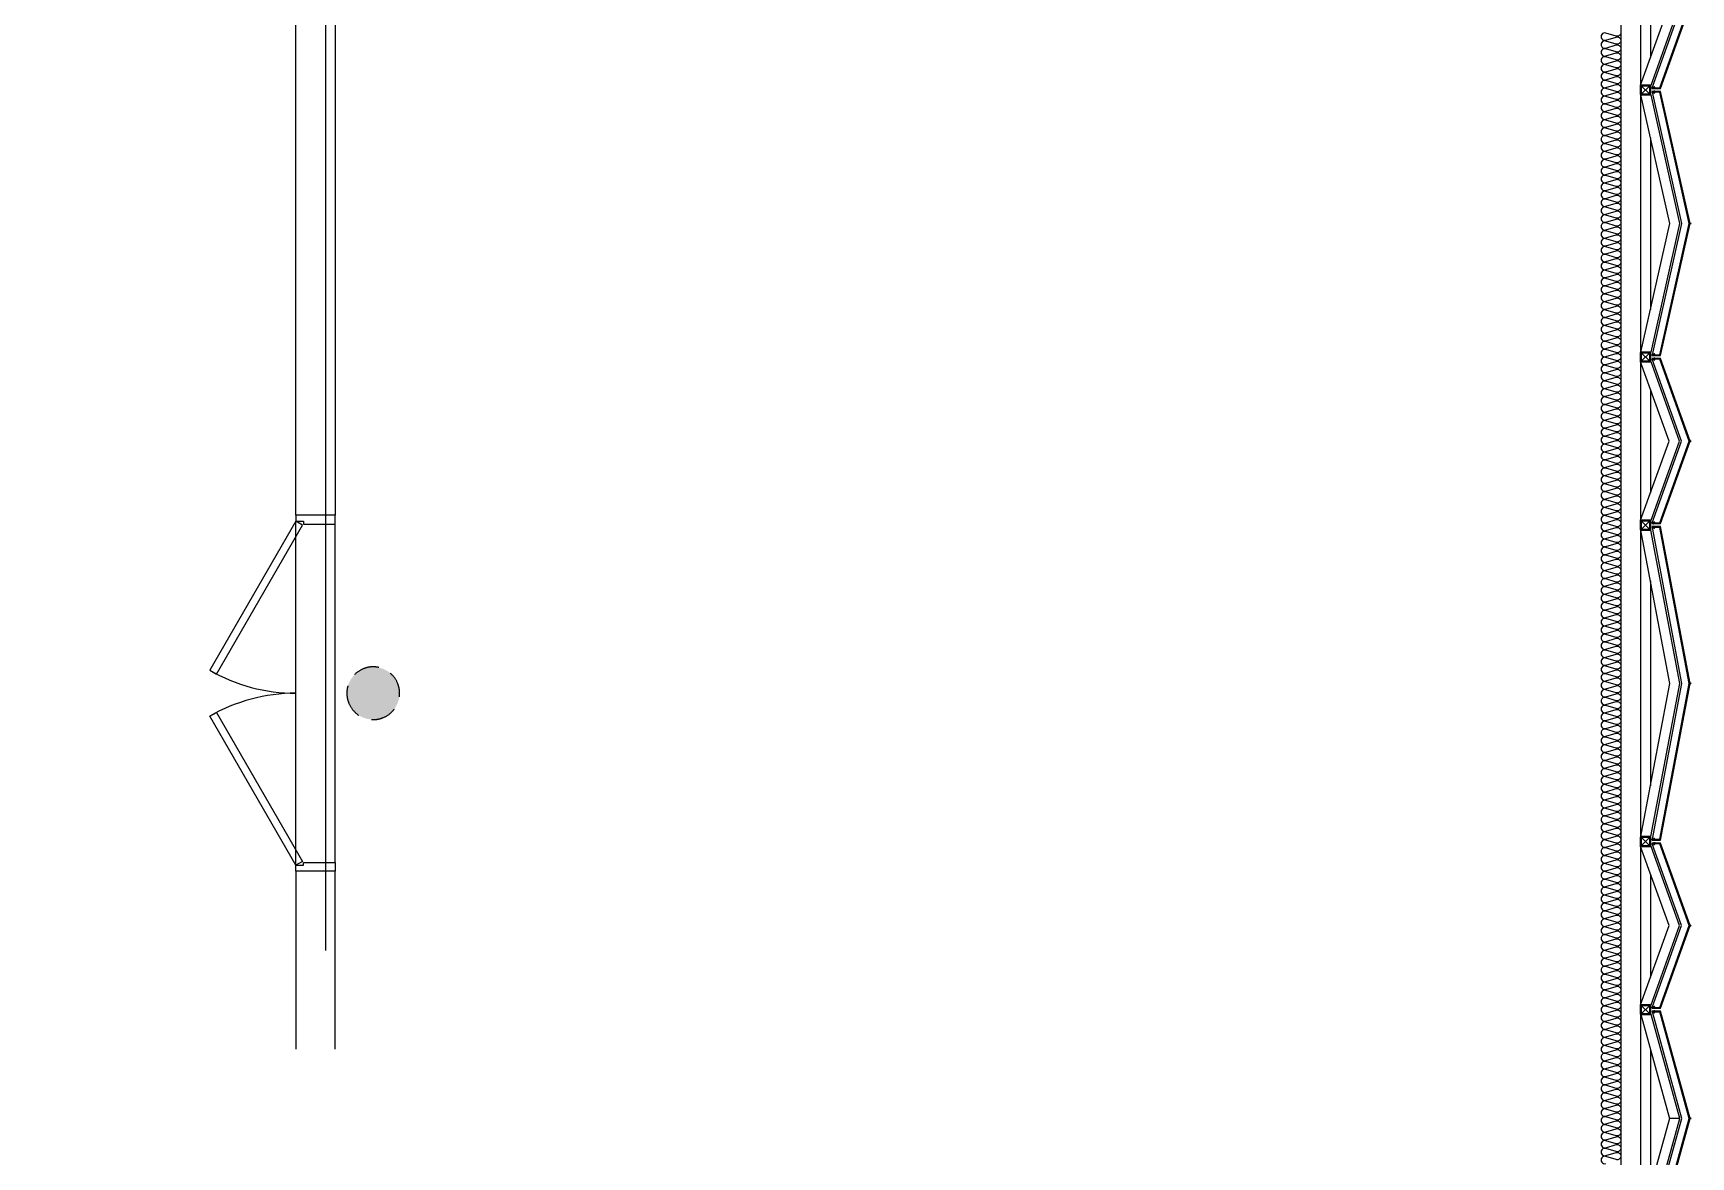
# Model space of a CAD drawing. Header units: millimetres. Extents: x -95754 to 177808, y 34455 to 150605.
# Drawn here: x 169426 to 177808, y 121261 to 126943 of the extents above; entities that cross this region are included whole.
import ezdxf

# ---------------------------------------------------------------- set-up
doc = ezdxf.new("R2010")
doc.units = ezdxf.units.MM
doc.header["$LTSCALE"] = 300
doc.linetypes.add('ghid', pattern=[3, 2, -1])
doc.linetypes.add('HID', pattern=[2.8, 1.8, -1])
for name, color, linetype in [('6FIN', 6, 'Continuous'), ('A-CEN', 1, 'Continuous'), ('A-DOOR', 4, 'Continuous'), ('A-DOOR-1', 1, 'Continuous'), ('A-DOOR-8', 8, 'Continuous'), ('A-WALL-D', 7, 'Continuous'), ('A-갑종방화문', 7, 'Continuous'), ('A-방화문표기', 6, 'ghid'), ('A-하지철물', 55, 'Continuous'), ('alucobond', 4, 'Continuous'), ('ISL', 251, 'Continuous'), ('mold', 4, 'Continuous'), ('SHEET', 6, 'Continuous')]:
    doc.layers.add(name, color=color, linetype=linetype)

# ---------------------------------------------------------------- blocks, each defined once
blk = doc.blocks.new('FDD-2')
at = {"layer": 'A-DOOR', "linetype": 'Continuous'}
for points in [[(-870, 200), (-116.6, 635), (-96.6, 600.4), (-850, 165.4)], [(870, 200), (116.6, 635), (96.6, 600.4), (850, 165.4)], [(-900, 200), (-870, 200), (-870, 160), (-855, 160), (-855, 0), (-900, 0)], [(900, 200), (870, 200), (870, 160), (855, 160), (855, 0), (900, 0)]]:
    blk.add_lwpolyline(points, close=True, dxfattribs=at)
at = {"layer": 'A-DOOR-1', "linetype": 'Continuous'}
for centre, start, end in [((-870, 200), 0, 30), ((870, 200), 150, 180)]:
    blk.add_arc(centre, 870, start, end, dxfattribs=at)
at = {"layer": 'A-DOOR-8', "linetype": 'Continuous'}
for p, q in [((-870, 200), (870, 200)), ((-855, 0), (855, 0))]:
    blk.add_line(p, q, dxfattribs=at)
blk = doc.blocks.new('EX-850-1')
at = {"layer": '6FIN', "elevation": 0}
for points in [[(3.2, 204.1), (46.8, 204.1, 0.414214), (50, 207.3), (50, 250.9, 0.414214), (46.8, 254.1), (3.2, 254.1, 0.414214), (0, 250.9), (0, 207.3, 0.414214)], [(896.8, 204.1), (853.2, 204.1, -0.414214), (850, 207.3), (850, 250.9, -0.414214), (853.2, 254.1), (896.8, 254.1, -0.414214), (900, 250.9), (900, 207.3, -0.414214)]]:
    blk.add_lwpolyline(points, format="xyb", close=True, dxfattribs=at)
at = {"layer": 'A-하지철물'}
for p, q in [((850, 254.1), (50, 254.1)), ((710.9, 204.1), (189.1, 204.1))]:
    blk.add_line(p, q, dxfattribs=at)
at = {"layer": 'A-하지철물', "elevation": 0}
for points in [[(49.9, 254.1), (450, 110.3), (850.1, 254.1)], [(50, 204.1), (50, 200.9), (450, 57.2), (850, 200.9), (850, 204.1)]]:
    blk.add_lwpolyline(points, dxfattribs=at)
at = {"layer": 'A-하지철물'}
blk.add_circle((450, 4.1), 4.07, dxfattribs=at)
at = {"layer": 'alucobond', "color": 251, "linetype": 'HID', "ltscale": 10}
for p, q in [((30.2, 185.1), (41.5, 185.1)), ((31.5, 182.4), (31.5, 187.8)), ((31.5, 186.6), (39.5, 186.6)), ((31.5, 183.6), (39.5, 183.6)), ((32, 189.3), (32.5, 189.3)), ((32, 180.9), (32.5, 180.9)), ((32.5, 180.9), (32.5, 189.3)), ((38, 182.7), (38, 187.4)), ((39.5, 182.7), (39.5, 187.4)), ((869.8, 185.1), (858.5, 185.1)), ((860.5, 182.7), (860.5, 187.4)), ((868.5, 186.6), (860.5, 186.6)), ((868.5, 183.6), (860.5, 183.6)), ((862, 182.7), (862, 187.4)), ((867.5, 180.9), (867.5, 189.3)), ((868, 189.3), (867.5, 189.3)), ((868, 180.9), (867.5, 180.9)), ((868.5, 182.4), (868.5, 187.8))]:
    blk.add_line(p, q, dxfattribs=at)
at = {"layer": 'alucobond'}
for p, q in [((32.5, 195.1), (36.5, 195.1)), ((867.5, 195.1), (863.5, 195.1))]:
    blk.add_line(p, q, dxfattribs=at)
at = {"layer": 'alucobond', "color": 251, "linetype": 'HID', "ltscale": 10}
for points in [[(32, 189.3), (31.5, 187.8)], [(32, 180.9), (31.5, 182.4)], [(868, 189.3), (868.5, 187.8)], [(868, 180.9), (868.5, 182.4)]]:
    blk.add_lwpolyline(points, dxfattribs=at)
at = {"layer": 'alucobond', "elevation": 0}
for points in [[(32.5, 195.1), (32.5, 154.1), (450, 4.1), (867.5, 154.1), (867.5, 195.1)], [(36.5, 195.1), (36.5, 156.9), (450, 8.3), (863.5, 156.9), (863.5, 195.1)]]:
    blk.add_lwpolyline(points, dxfattribs=at)
at = {"layer": 'alucobond', "color": 251, "linetype": 'HID', "ltscale": 10, "elevation": 0}
blk.add_lwpolyline([(36.5, 195.1), (450, 46.6), (863.5, 195.1)], dxfattribs=at)
at = {"layer": 'alucobond', "color": 251, "linetype": 'HID', "ltscale": 10}
for points in [[(39.5, 186.6, -0.666667), (39.5, 183.6, -1.5)], [(860.5, 186.6, 0.666667), (860.5, 183.6, 1.5)]]:
    blk.add_lwpolyline(points, format="xyb", dxfattribs=at)
for centre, start, end in [((38.7, 187.4), 0, 180), ((38.7, 182.7), 180, 0), ((861.3, 187.4), 0, 180), ((861.3, 182.7), 180, 0)]:
    blk.add_arc(centre, 0.75, start, end, dxfattribs=at)
at = {"layer": 'mold', "color": 4}
for points in [[(25, 204.1), (25, 202.6)], [(875, 204.1), (875, 202.6)]]:
    blk.add_lwpolyline(points, dxfattribs=at)
at = {"layer": 'SHEET', "color": 8}
for p, q in [((46.8, 250.9), (3.2, 207.3)), ((3.2, 250.9), (46.8, 207.3)), ((853.2, 250.9), (896.8, 207.3)), ((896.8, 250.9), (853.2, 207.3))]:
    blk.add_line(p, q, dxfattribs=at)
at = {"layer": 'SHEET', "color": 8, "elevation": 0}
for points in [[(3.2, 207.3), (46.8, 207.3), (46.8, 250.9), (3.2, 250.9)], [(896.8, 207.3), (853.2, 207.3), (853.2, 250.9), (896.8, 250.9)]]:
    blk.add_lwpolyline(points, close=True, dxfattribs=at)
blk = doc.blocks.new('EX-1350')
at = {"layer": '6FIN', "elevation": 0}
for points in [[(3.2, 204.1), (46.8, 204.1, 0.414214), (50, 207.3), (50, 250.9, 0.414214), (46.8, 254.1), (3.2, 254.1, 0.414214), (0, 250.9), (0, 207.3, 0.414214)], [(1396.8, 204.1), (1353.2, 204.1, -0.414214), (1350, 207.3), (1350, 250.9, -0.414214), (1353.2, 254.1), (1396.8, 254.1, -0.414214), (1400, 250.9), (1400, 207.3, -0.414214)]]:
    blk.add_lwpolyline(points, format="xyb", close=True, dxfattribs=at)
at = {"layer": 'A-하지철물'}
for p, q in [((1350, 254.1), (50, 254.1)), ((1133.9, 204.1), (266.1, 204.1))]:
    blk.add_line(p, q, dxfattribs=at)
at = {"layer": 'A-하지철물', "elevation": 0}
for points in [[(49.7, 252.7), (700, 106.6), (1350.3, 252.7)], [(50, 254.1), (50, 201.4), (700, 55.3), (1350, 201.4), (1350, 254.1)]]:
    blk.add_lwpolyline(points, dxfattribs=at)
at = {"layer": 'A-하지철물'}
blk.add_circle((700, 4.1), 4.07, dxfattribs=at)
at = {"layer": 'alucobond', "color": 251, "linetype": 'HID', "ltscale": 10}
for p, q in [((30.2, 185.1), (41.5, 185.1)), ((31.5, 182.4), (31.5, 187.8)), ((31.5, 186.6), (39.5, 186.6)), ((31.5, 183.6), (39.5, 183.6)), ((32, 189.3), (32.5, 189.3)), ((32, 180.9), (32.5, 180.9)), ((32.5, 180.9), (32.5, 189.3)), ((38, 182.7), (38, 187.4)), ((39.5, 182.7), (39.5, 187.4)), ((1369.8, 185.1), (1358.5, 185.1)), ((1360.5, 182.7), (1360.5, 187.4)), ((1368.5, 186.6), (1360.5, 186.6)), ((1368.5, 183.6), (1360.5, 183.6)), ((1362, 182.7), (1362, 187.4)), ((1367.5, 180.9), (1367.5, 189.3)), ((1368, 189.3), (1367.5, 189.3)), ((1368, 180.9), (1367.5, 180.9)), ((1368.5, 182.4), (1368.5, 187.8))]:
    blk.add_line(p, q, dxfattribs=at)
at = {"layer": 'alucobond'}
for p, q in [((32.5, 195.1), (36.5, 195.1)), ((1367.5, 195.1), (1363.5, 195.1))]:
    blk.add_line(p, q, dxfattribs=at)
at = {"layer": 'alucobond', "color": 251, "linetype": 'HID', "ltscale": 10, "elevation": 0}
for points in [[(32, 189.3), (31.5, 187.8)], [(32, 180.9), (31.5, 182.4)], [(36.5, 194.2), (700, 45.1), (1363.5, 194.2)], [(1368, 189.3), (1368.5, 187.8)], [(1368, 180.9), (1368.5, 182.4)]]:
    blk.add_lwpolyline(points, dxfattribs=at)
at = {"layer": 'alucobond', "elevation": 0}
for points in [[(32.5, 195.1), (32.5, 154.1), (700, 4.1), (1367.5, 154.1), (1367.5, 195.1)], [(36.5, 195.1), (36.5, 157.3), (700, 8.2), (1363.5, 157.3), (1363.5, 195.1)]]:
    blk.add_lwpolyline(points, dxfattribs=at)
at = {"layer": 'alucobond', "color": 251, "linetype": 'HID', "ltscale": 10, "elevation": 0}
for points in [[(39.5, 186.6, -0.666667), (39.5, 183.6, -1.5)], [(1360.5, 186.6, 0.666667), (1360.5, 183.6, 1.5)]]:
    blk.add_lwpolyline(points, format="xyb", dxfattribs=at)
at = {"layer": 'alucobond', "color": 251, "linetype": 'HID', "ltscale": 10}
for centre, start, end in [((38.7, 187.4), 0, 180), ((38.7, 182.7), 180, 0), ((1361.3, 187.4), 0, 180), ((1361.3, 182.7), 180, 0)]:
    blk.add_arc(centre, 0.75, start, end, dxfattribs=at)
at = {"layer": 'mold', "color": 4, "elevation": 0}
for points in [[(25, 204.1), (25, 202.6)], [(1375, 204.1), (1375, 202.6)]]:
    blk.add_lwpolyline(points, dxfattribs=at)
at = {"layer": 'SHEET', "color": 8}
for p, q in [((46.8, 250.9), (3.2, 207.3)), ((3.2, 250.9), (46.8, 207.3)), ((1353.2, 250.9), (1396.8, 207.3)), ((1396.8, 250.9), (1353.2, 207.3))]:
    blk.add_line(p, q, dxfattribs=at)
at = {"layer": 'SHEET', "color": 8, "elevation": 0}
for points in [[(3.2, 207.3), (46.8, 207.3), (46.8, 250.9), (3.2, 250.9)], [(1396.8, 207.3), (1353.2, 207.3), (1353.2, 250.9), (1396.8, 250.9)]]:
    blk.add_lwpolyline(points, close=True, dxfattribs=at)
blk = doc.blocks.new('EX-1600')
at = {"layer": '6FIN', "elevation": 0}
for points in [[(3.2, 204.1), (46.8, 204.1, 0.414214), (50, 207.3), (50, 250.9, 0.414214), (46.8, 254.1), (3.2, 254.1, 0.414214), (0, 250.9), (0, 207.3, 0.414214)], [(1646.8, 204.1), (1603.2, 204.1, -0.414214), (1600, 207.3), (1600, 250.9, -0.414214), (1603.2, 254.1), (1646.8, 254.1, -0.414214), (1650, 250.9), (1650, 207.3, -0.414214)]]:
    blk.add_lwpolyline(points, format="xyb", close=True, dxfattribs=at)
at = {"layer": 'A-하지철물'}
for p, q in [((1600, 254.1), (50, 254.1)), ((1344, 204.1), (306, 204.1))]:
    blk.add_line(p, q, dxfattribs=at)
at = {"layer": 'A-하지철물', "elevation": 0}
for points in [[(41.9, 254.1), (825, 105.8), (1608.1, 254.1)], [(50, 204.1), (50, 201.6), (825, 55), (1600, 201.6), (1600, 204.1)]]:
    blk.add_lwpolyline(points, dxfattribs=at)
at = {"layer": 'A-하지철물'}
blk.add_circle((825, 4.1), 4.07, dxfattribs=at)
at = {"layer": 'alucobond', "color": 251, "linetype": 'HID', "ltscale": 10}
for p, q in [((30.2, 185.1), (41.5, 185.1)), ((31.5, 182.4), (31.5, 187.8)), ((31.5, 186.6), (39.5, 186.6)), ((31.5, 183.6), (39.5, 183.6)), ((32, 189.3), (32.5, 189.3)), ((32, 180.9), (32.5, 180.9)), ((32.5, 180.9), (32.5, 189.3)), ((38, 182.7), (38, 187.4)), ((39.5, 182.7), (39.5, 187.4)), ((1619.8, 185.1), (1608.5, 185.1)), ((1610.5, 182.7), (1610.5, 187.4)), ((1618.5, 186.6), (1610.5, 186.6)), ((1618.5, 183.6), (1610.5, 183.6)), ((1612, 182.7), (1612, 187.4)), ((1617.5, 180.9), (1617.5, 189.3)), ((1618, 189.3), (1617.5, 189.3)), ((1618, 180.9), (1617.5, 180.9)), ((1618.5, 182.4), (1618.5, 187.8))]:
    blk.add_line(p, q, dxfattribs=at)
at = {"layer": 'alucobond'}
for p, q in [((32.5, 195.1), (36.5, 195.1)), ((1617.5, 195.1), (1613.5, 195.1))]:
    blk.add_line(p, q, dxfattribs=at)
at = {"layer": 'alucobond', "color": 251, "linetype": 'HID', "ltscale": 10}
for points in [[(32, 189.3), (31.5, 187.8)], [(32, 180.9), (31.5, 182.4)]]:
    blk.add_lwpolyline(points, dxfattribs=at)
at = {"layer": 'alucobond', "elevation": 0}
for points in [[(32.5, 195.1), (32.5, 154.1), (825, 4.1), (1617.5, 154.1), (1617.5, 195.1)], [(36.5, 195.1), (36.5, 157.4), (825, 8.1), (1613.5, 157.4), (1613.5, 195.1)]]:
    blk.add_lwpolyline(points, dxfattribs=at)
at = {"layer": 'alucobond', "color": 251, "linetype": 'HID', "ltscale": 10, "elevation": 0}
for points in [[(36.5, 194), (825, 44.8), (1613.5, 194)], [(1618, 189.3), (1618.5, 187.8)], [(1618, 180.9), (1618.5, 182.4)]]:
    blk.add_lwpolyline(points, dxfattribs=at)
at = {"layer": 'alucobond', "color": 251, "linetype": 'HID', "ltscale": 10}
blk.add_lwpolyline([(39.5, 186.6, -0.666667), (39.5, 183.6, -1.5)], format="xyb", dxfattribs=at)
at = {"layer": 'alucobond', "color": 251, "linetype": 'HID', "ltscale": 10, "elevation": 0}
blk.add_lwpolyline([(1610.5, 186.6, 0.666667), (1610.5, 183.6, 1.5)], format="xyb", dxfattribs=at)
at = {"layer": 'alucobond', "color": 251, "linetype": 'HID', "ltscale": 10}
for centre, start, end in [((38.7, 187.4), 0, 180), ((38.7, 182.7), 180, 0), ((1611.3, 187.4), 0, 180), ((1611.3, 182.7), 180, 0)]:
    blk.add_arc(centre, 0.75, start, end, dxfattribs=at)
at = {"layer": 'mold', "color": 4}
blk.add_lwpolyline([(25, 204.1), (25, 202.6)], dxfattribs=at)
at = {"layer": 'mold', "color": 4, "elevation": 0}
blk.add_lwpolyline([(1625, 204.1), (1625, 202.6)], dxfattribs=at)
at = {"layer": 'SHEET', "color": 8}
for p, q in [((46.8, 250.9), (3.2, 207.3)), ((3.2, 250.9), (46.8, 207.3)), ((1603.2, 250.9), (1646.8, 207.3)), ((1646.8, 250.9), (1603.2, 207.3))]:
    blk.add_line(p, q, dxfattribs=at)
at = {"layer": 'SHEET', "color": 8, "elevation": 0}
for points in [[(3.2, 207.3), (46.8, 207.3), (46.8, 250.9), (3.2, 250.9)], [(1646.8, 207.3), (1603.2, 207.3), (1603.2, 250.9), (1646.8, 250.9)]]:
    blk.add_lwpolyline(points, close=True, dxfattribs=at)
blk = doc.blocks.new('EX-1100')
at = {"layer": '6FIN', "elevation": 0}
for points in [[(3.2, 204.1), (46.8, 204.1, 0.414214), (50, 207.3), (50, 250.9, 0.414214), (46.8, 254.1), (3.2, 254.1, 0.414214), (0, 250.9), (0, 207.3, 0.414214)], [(1146.8, 204.1), (1103.2, 204.1, -0.414214), (1100, 207.3), (1100, 250.9, -0.414214), (1103.2, 254.1), (1146.8, 254.1, -0.414214), (1150, 250.9), (1150, 207.3, -0.414214)]]:
    blk.add_lwpolyline(points, format="xyb", close=True, dxfattribs=at)
at = {"layer": 'A-하지철물'}
for p, q in [((1100, 254.1), (50, 254.1)), ((923.1, 204.1), (226.9, 204.1)), ((575, 55.9), (575, 107.8))]:
    blk.add_line(p, q, dxfattribs=at)
at = {"layer": 'A-하지철물', "elevation": 0}
blk.add_lwpolyline([(1100, 201.1), (1100, 253), (575, 107.8), (50, 253), (50, 201.1), (575, 55.9)], close=True, dxfattribs=at)
at = {"layer": 'A-하지철물'}
blk.add_circle((575, 4.1), 4.07, dxfattribs=at)
at = {"layer": 'alucobond', "color": 251, "linetype": 'HID', "ltscale": 10}
for p, q in [((30.2, 185.1), (41.5, 185.1)), ((31.5, 182.4), (31.5, 187.8)), ((31.5, 186.6), (39.5, 186.6)), ((31.5, 183.6), (39.5, 183.6)), ((32, 189.3), (32.5, 189.3)), ((32, 180.9), (32.5, 180.9)), ((32.5, 180.9), (32.5, 189.3)), ((38, 182.7), (38, 187.4)), ((39.5, 182.7), (39.5, 187.4)), ((1119.8, 185.1), (1108.5, 185.1)), ((1110.5, 182.7), (1110.5, 187.4)), ((1118.5, 186.6), (1110.5, 186.6)), ((1118.5, 183.6), (1110.5, 183.6)), ((1112, 182.7), (1112, 187.4)), ((1117.5, 180.9), (1117.5, 189.3)), ((1118, 189.3), (1117.5, 189.3)), ((1118, 180.9), (1117.5, 180.9)), ((1118.5, 182.4), (1118.5, 187.8))]:
    blk.add_line(p, q, dxfattribs=at)
at = {"layer": 'alucobond'}
for p, q in [((32.5, 195.1), (36.5, 195.1)), ((1117.5, 195.1), (1113.5, 195.1))]:
    blk.add_line(p, q, dxfattribs=at)
at = {"layer": 'alucobond', "color": 251, "linetype": 'HID', "ltscale": 10, "elevation": 0}
for points in [[(32, 189.3), (31.5, 187.8)], [(32, 180.9), (31.5, 182.4)], [(36.5, 194.5), (575, 45.6), (1113.5, 194.5)], [(1118, 189.3), (1118.5, 187.8)], [(1118, 180.9), (1118.5, 182.4)]]:
    blk.add_lwpolyline(points, dxfattribs=at)
at = {"layer": 'alucobond', "elevation": 0}
for points in [[(32.5, 195.1), (32.5, 154.1), (575, 4.1), (1117.5, 154.1), (1117.5, 195.1)], [(36.5, 195.1), (36.5, 157.1), (575, 8.2), (1113.5, 157.1), (1113.5, 195.1)], [(1113.5, 195.1), (1113.5, 157.2)]]:
    blk.add_lwpolyline(points, dxfattribs=at)
at = {"layer": 'alucobond', "color": 251, "linetype": 'HID', "ltscale": 10, "elevation": 0}
for points in [[(39.5, 186.6, -0.666667), (39.5, 183.6, -1.5)], [(1110.5, 186.6, 0.666667), (1110.5, 183.6, 1.5)]]:
    blk.add_lwpolyline(points, format="xyb", dxfattribs=at)
at = {"layer": 'alucobond', "color": 251, "linetype": 'HID', "ltscale": 10}
for centre, start, end in [((38.7, 187.4), 0, 180), ((38.7, 182.7), 180, 0), ((1111.3, 187.4), 0, 180), ((1111.3, 182.7), 180, 0)]:
    blk.add_arc(centre, 0.75, start, end, dxfattribs=at)
at = {"layer": 'mold', "color": 4, "elevation": 0}
for points in [[(25, 204.1), (25, 202.6)], [(1125, 204.1), (1125, 202.6)]]:
    blk.add_lwpolyline(points, dxfattribs=at)
at = {"layer": 'SHEET', "color": 8}
for p, q in [((46.8, 250.9), (3.2, 207.3)), ((3.2, 250.9), (46.8, 207.3)), ((1103.2, 250.9), (1146.8, 207.3)), ((1146.8, 250.9), (1103.2, 207.3))]:
    blk.add_line(p, q, dxfattribs=at)
at = {"layer": 'SHEET', "color": 8, "elevation": 0}
for points in [[(3.2, 207.3), (46.8, 207.3), (46.8, 250.9), (3.2, 250.9)], [(1146.8, 207.3), (1103.2, 207.3), (1103.2, 250.9), (1146.8, 250.9)]]:
    blk.add_lwpolyline(points, close=True, dxfattribs=at)
blk = doc.blocks.new('SYM-갑종방화문')
at = {"layer": 'A-방화문표기'}
blk.add_hatch(color=251, dxfattribs=at).paths.add_polyline_path([(-600, 0, 1), (600, 0, 1)])
at = {"layer": 'A-방화문표기', "color": 251}
blk.add_circle((0, 0), 600, dxfattribs=at)
blk = doc.blocks.new('A$C1B410CB1')
at = {"layer": 'A-갑종방화문', "xscale": 0.1666666666666667, "yscale": 0.1666666666666667, "zscale": 0.1666666666666667}
blk.add_blockref('SYM-갑종방화문', (100, 100), dxfattribs=at)

msp = doc.modelspace()

# ---------------------------------------------------------------- linework, layer by layer
at = {"layer": 'A-CEN'}
msp.add_line((170903.6, 127805), (170903.6, 122305), dxfattribs=at)
at = {"layer": 'A-WALL-D', "elevation": 0}
for points in [[(170953.6, 128305), (170953.6, 124505), (170753.6, 124505), (170753.6, 128305)], [(170953.6, 121805), (170953.6, 122705), (170753.6, 122705), (170753.6, 121805)]]:
    msp.add_lwpolyline(points, dxfattribs=at)
at = {"layer": 'ISL', "elevation": 0}
msp.add_lwpolyline([(177453.6, 135425), (177453.6, 107105), (92053.6, 107105), (92053.6, 121780)], dxfattribs=at)
msp.add_lwpolyline([(177453.6, 126945, -0.509267), (177429.3, 126927.3), (177377.8, 126942.7, 1.372593), (177377.8, 126907.3), (177429.3, 126922.7, -0.509267), (177453.6, 126905, -0.509267), (177429.3, 126887.3), (177377.8, 126902.7, 1.372593), (177377.8, 126867.3), (177429.3, 126882.7, -0.509267), (177453.6, 126865, -0.509267), (177429.3, 126847.3), (177377.8, 126862.7, 1.372593), (177377.8, 126827.3), (177429.3, 126842.7, -0.509267), (177453.6, 126825, -0.509267), (177429.3, 126807.3), (177377.8, 126822.7, 1.372593), (177377.8, 126787.3), (177429.3, 126802.7, -0.509267), (177453.6, 126785, -0.509267), (177429.3, 126767.3), (177377.8, 126782.7, 1.372593), (177377.8, 126747.3), (177429.3, 126762.7, -0.509267), (177453.6, 126745, -0.509267), (177429.3, 126727.3), (177377.8, 126742.7, 1.372593), (177377.8, 126707.3), (177429.3, 126722.7, -0.509267), (177453.6, 126705, -0.509267), (177429.3, 126687.3), (177377.8, 126702.7, 1.372593), (177377.8, 126667.3), (177429.3, 126682.7, -0.509267), (177453.6, 126665, -0.509267), (177429.3, 126647.3), (177377.8, 126662.7, 1.372593), (177377.8, 126627.3), (177429.3, 126642.7, -0.509267), (177453.6, 126625, -0.509267), (177429.3, 126607.3), (177377.8, 126622.7, 1.372593), (177377.8, 126587.3), (177429.3, 126602.7, -0.509267), (177453.6, 126585, -0.509267), (177429.3, 126567.3), (177377.8, 126582.7, 1.372593), (177377.8, 126547.3), (177429.3, 126562.7, -0.509267), (177453.6, 126545, -0.509267), (177429.3, 126527.3), (177377.8, 126542.7, 1.372593), (177377.8, 126507.3), (177429.3, 126522.7, -0.509267), (177453.6, 126505, -0.509267), (177429.3, 126487.3), (177377.8, 126502.7, 1.372593), (177377.8, 126467.3), (177429.3, 126482.7, -0.509267), (177453.6, 126465, -0.509267), (177429.3, 126447.3), (177377.8, 126462.7, 1.372593), (177377.8, 126427.3), (177429.3, 126442.7, -0.509267), (177453.6, 126425, -0.509267), (177429.3, 126407.3), (177377.8, 126422.7, 1.372593), (177377.8, 126387.3), (177429.3, 126402.7, -0.509267), (177453.6, 126385, -0.509267), (177429.3, 126367.3), (177377.8, 126382.7, 1.372593), (177377.8, 126347.3), (177429.3, 126362.7, -0.509267), (177453.6, 126345, -0.509267), (177429.3, 126327.3), (177377.8, 126342.7, 1.372593), (177377.8, 126307.3), (177429.3, 126322.7, -0.509267), (177453.6, 126305, -0.509267), (177429.3, 126287.3), (177377.8, 126302.7, 1.372593), (177377.8, 126267.3), (177429.3, 126282.7, -0.509267), (177453.6, 126265, -0.509267), (177429.3, 126247.3), (177377.8, 126262.7, 1.372593), (177377.8, 126227.3), (177429.3, 126242.7, -0.509267), (177453.6, 126225, -0.509267), (177429.3, 126207.3), (177377.8, 126222.7, 1.372593), (177377.8, 126187.3), (177429.3, 126202.7, -0.509267), (177453.6, 126185, -0.509267), (177429.3, 126167.3), (177377.8, 126182.7, 1.372593), (177377.8, 126147.3), (177429.3, 126162.7, -0.509267), (177453.6, 126145, -0.509267), (177429.3, 126127.3), (177377.8, 126142.7, 1.372593), (177377.8, 126107.3), (177429.3, 126122.7, -0.509267), (177453.6, 126105, -0.509267), (177429.3, 126087.3), (177377.8, 126102.7, 1.372593), (177377.8, 126067.3), (177429.3, 126082.7, -0.509267), (177453.6, 126065, -0.509267), (177429.3, 126047.3), (177377.8, 126062.7, 1.372593), (177377.8, 126027.3), (177429.3, 126042.7, -0.509267), (177453.6, 126025, -0.509267), (177429.3, 126007.3), (177377.8, 126022.7, 1.372593), (177377.8, 125987.3), (177429.3, 126002.7, -0.509267), (177453.6, 125985, -0.509267), (177429.3, 125967.3), (177377.8, 125982.7, 1.372593), (177377.8, 125947.3), (177429.3, 125962.7, -0.509267), (177453.6, 125945, -0.509267), (177429.3, 125927.3), (177377.8, 125942.7, 1.372593), (177377.8, 125907.3), (177429.3, 125922.7, -0.509267), (177453.6, 125905, -0.509267), (177429.3, 125887.3), (177377.8, 125902.7, 1.372593), (177377.8, 125867.3), (177429.3, 125882.7, -0.509267), (177453.6, 125865, -0.509267), (177429.3, 125847.3), (177377.8, 125862.7, 1.372593), (177377.8, 125827.3), (177429.3, 125842.7, -0.509267), (177453.6, 125825, -0.509267), (177429.3, 125807.3), (177377.8, 125822.7, 1.372593), (177377.8, 125787.3), (177429.3, 125802.7, -0.509267), (177453.6, 125785, -0.509267), (177429.3, 125767.3), (177377.8, 125782.7, 1.372593), (177377.8, 125747.3), (177429.3, 125762.7, -0.509267), (177453.6, 125745, -0.509267), (177429.3, 125727.3), (177377.8, 125742.7, 1.372593), (177377.8, 125707.3), (177429.3, 125722.7, -0.509267), (177453.6, 125705, -0.509267), (177429.3, 125687.3), (177377.8, 125702.7, 1.372593), (177377.8, 125667.3), (177429.3, 125682.7, -0.509267), (177453.6, 125665, -0.509267), (177429.3, 125647.3), (177377.8, 125662.7, 1.372593), (177377.8, 125627.3), (177429.3, 125642.7, -0.509267), (177453.6, 125625, -0.509267), (177429.3, 125607.3), (177377.8, 125622.7, 1.372593), (177377.8, 125587.3), (177429.3, 125602.7, -0.509267), (177453.6, 125585, -0.509267), (177429.3, 125567.3), (177377.8, 125582.7, 1.372593), (177377.8, 125547.3), (177429.3, 125562.7, -0.509267), (177453.6, 125545, -0.509267), (177429.3, 125527.3), (177377.8, 125542.7, 1.372593), (177377.8, 125507.3), (177429.3, 125522.7, -0.509267), (177453.6, 125505, -0.509267), (177429.3, 125487.3), (177377.8, 125502.7, 1.372593), (177377.8, 125467.3), (177429.3, 125482.7, -0.509267), (177453.6, 125465, -0.509267), (177429.3, 125447.3), (177377.8, 125462.7, 1.372593), (177377.8, 125427.3), (177429.3, 125442.7, -0.509267), (177453.6, 125425, -0.509267), (177429.3, 125407.3), (177377.8, 125422.7, 1.372593), (177377.8, 125387.3), (177429.3, 125402.7, -0.509267), (177453.6, 125385, -0.509267), (177429.3, 125367.3), (177377.8, 125382.7, 1.372593), (177377.8, 125347.3), (177429.3, 125362.7, -0.509267), (177453.6, 125345, -0.509267), (177429.3, 125327.3), (177377.8, 125342.7, 1.372593), (177377.8, 125307.3), (177429.3, 125322.7, -0.509267), (177453.6, 125305, -0.509267), (177429.3, 125287.3), (177377.8, 125302.7, 1.372593), (177377.8, 125267.3), (177429.3, 125282.7, -0.509267), (177453.6, 125265, -0.509267), (177429.3, 125247.3), (177377.8, 125262.7, 1.372593), (177377.8, 125227.3), (177429.3, 125242.7, -0.509267), (177453.6, 125225, -0.509267), (177429.3, 125207.3), (177377.8, 125222.7, 1.372593), (177377.8, 125187.3), (177429.3, 125202.7, -0.509267), (177453.6, 125185, -0.509267), (177429.3, 125167.3), (177377.8, 125182.7, 1.372593), (177377.8, 125147.3), (177429.3, 125162.7, -0.509267), (177453.6, 125145, -0.509267), (177429.3, 125127.3), (177377.8, 125142.7, 1.372593), (177377.8, 125107.3), (177429.3, 125122.7, -0.509267), (177453.6, 125105, -0.509267), (177429.3, 125087.3), (177377.8, 125102.7, 1.372593), (177377.8, 125067.3), (177429.3, 125082.7, -0.509267), (177453.6, 125065, -0.509267), (177429.3, 125047.3), (177377.8, 125062.7, 1.372593), (177377.8, 125027.3), (177429.3, 125042.7, -0.509267), (177453.6, 125025, -0.509267), (177429.3, 125007.3), (177377.8, 125022.7, 1.372593), (177377.8, 124987.3), (177429.3, 125002.7, -0.509267), (177453.6, 124985, -0.509267), (177429.3, 124967.3), (177377.8, 124982.7, 1.372593), (177377.8, 124947.3), (177429.3, 124962.7, -0.509267), (177453.6, 124945, -0.509267), (177429.3, 124927.3), (177377.8, 124942.7, 1.372593), (177377.8, 124907.3), (177429.3, 124922.7, -0.509267), (177453.6, 124905, -0.509267), (177429.3, 124887.3), (177377.8, 124902.7, 1.372593), (177377.8, 124867.3), (177429.3, 124882.7, -0.509267), (177453.6, 124865, -0.509267), (177429.3, 124847.3), (177377.8, 124862.7, 1.372593), (177377.8, 124827.3), (177429.3, 124842.7, -0.509267), (177453.6, 124825, -0.509267), (177429.3, 124807.3), (177377.8, 124822.7, 1.372593), (177377.8, 124787.3), (177429.3, 124802.7, -0.509267), (177453.6, 124785, -0.509267), (177429.3, 124767.3), (177377.8, 124782.7, 1.372593), (177377.8, 124747.3), (177429.3, 124762.7, -0.509267), (177453.6, 124745, -0.509267), (177429.3, 124727.3), (177377.8, 124742.7, 1.372593), (177377.8, 124707.3), (177429.3, 124722.7, -0.509267), (177453.6, 124705, -0.509267), (177429.3, 124687.3), (177377.8, 124702.7, 1.372593), (177377.8, 124667.3), (177429.3, 124682.7, -0.509267), (177453.6, 124665, -0.509267), (177429.3, 124647.3), (177377.8, 124662.7, 1.372593), (177377.8, 124627.3), (177429.3, 124642.7, -0.509267), (177453.6, 124625, -0.509267), (177429.3, 124607.3), (177377.8, 124622.7, 1.372593), (177377.8, 124587.3), (177429.3, 124602.7, -0.509267), (177453.6, 124585, -0.509267), (177429.3, 124567.3), (177377.8, 124582.7, 1.372593), (177377.8, 124547.3), (177429.3, 124562.7, -0.509267), (177453.6, 124545, -0.509267), (177429.3, 124527.3), (177377.8, 124542.7, 1.372593), (177377.8, 124507.3), (177429.3, 124522.7, -0.509267), (177453.6, 124505, -0.509267), (177429.3, 124487.3), (177377.8, 124502.7, 1.372593), (177377.8, 124467.3), (177429.3, 124482.7, -0.509267), (177453.6, 124465, -0.509267), (177429.3, 124447.3), (177377.8, 124462.7, 1.372593), (177377.8, 124427.3), (177429.3, 124442.7, -0.509267), (177453.6, 124425, -0.509267), (177429.3, 124407.3), (177377.8, 124422.7, 1.372593), (177377.8, 124387.3), (177429.3, 124402.7, -0.509267), (177453.6, 124385, -0.509267), (177429.3, 124367.3), (177377.8, 124382.7, 1.372593), (177377.8, 124347.3), (177429.3, 124362.7, -0.509267), (177453.6, 124345, -0.509267), (177429.3, 124327.3), (177377.8, 124342.7, 1.372593), (177377.8, 124307.3), (177429.3, 124322.7, -0.509267), (177453.6, 124305, -0.509267), (177429.3, 124287.3), (177377.8, 124302.7, 1.372593), (177377.8, 124267.3), (177429.3, 124282.7, -0.509267), (177453.6, 124265, -0.509267), (177429.3, 124247.3), (177377.8, 124262.7, 1.372593), (177377.8, 124227.3), (177429.3, 124242.7, -0.509267), (177453.6, 124225, -0.509267), (177429.3, 124207.3), (177377.8, 124222.7, 1.372593), (177377.8, 124187.3), (177429.3, 124202.7, -0.509267), (177453.6, 124185, -0.509267), (177429.3, 124167.3), (177377.8, 124182.7, 1.372593), (177377.8, 124147.3), (177429.3, 124162.7, -0.509267), (177453.6, 124145, -0.509267), (177429.3, 124127.3), (177377.8, 124142.7, 1.372593), (177377.8, 124107.3), (177429.3, 124122.7, -0.509267), (177453.6, 124105, -0.509267), (177429.3, 124087.3), (177377.8, 124102.7, 1.372593), (177377.8, 124067.3), (177429.3, 124082.7, -0.509267), (177453.6, 124065, -0.509267), (177429.3, 124047.3), (177377.8, 124062.7, 1.372593), (177377.8, 124027.3), (177429.3, 124042.7, -0.509267), (177453.6, 124025, -0.509267), (177429.3, 124007.3), (177377.8, 124022.7, 1.372593), (177377.8, 123987.3), (177429.3, 124002.7, -0.509267), (177453.6, 123985, -0.509267), (177429.3, 123967.3), (177377.8, 123982.7, 1.372593), (177377.8, 123947.3), (177429.3, 123962.7, -0.509267), (177453.6, 123945, -0.509267), (177429.3, 123927.3), (177377.8, 123942.7, 1.372593), (177377.8, 123907.3), (177429.3, 123922.7, -0.509267), (177453.6, 123905, -0.509267), (177429.3, 123887.3), (177377.8, 123902.7, 1.372593), (177377.8, 123867.3), (177429.3, 123882.7, -0.509267), (177453.6, 123865, -0.509267), (177429.3, 123847.3), (177377.8, 123862.7, 1.372593), (177377.8, 123827.3), (177429.3, 123842.7, -0.509267), (177453.6, 123825, -0.509267), (177429.3, 123807.3), (177377.8, 123822.7, 1.372593), (177377.8, 123787.3), (177429.3, 123802.7, -0.509267), (177453.6, 123785, -0.509267), (177429.3, 123767.3), (177377.8, 123782.7, 1.372593), (177377.8, 123747.3), (177429.3, 123762.7, -0.509267), (177453.6, 123745, -0.509267), (177429.3, 123727.3), (177377.8, 123742.7, 1.372593), (177377.8, 123707.3), (177429.3, 123722.7, -0.509267), (177453.6, 123705, -0.509267), (177429.3, 123687.3), (177377.8, 123702.7, 1.372593), (177377.8, 123667.3), (177429.3, 123682.7, -0.509267), (177453.6, 123665, -0.509267), (177429.3, 123647.3), (177377.8, 123662.7, 1.372593), (177377.8, 123627.3), (177429.3, 123642.7, -0.509267), (177453.6, 123625, -0.509267), (177429.3, 123607.3), (177377.8, 123622.7, 1.372593), (177377.8, 123587.3), (177429.3, 123602.7, -0.509267), (177453.6, 123585, -0.509267), (177429.3, 123567.3), (177377.8, 123582.7, 1.372593), (177377.8, 123547.3), (177429.3, 123562.7, -0.509267), (177453.6, 123545, -0.509267), (177429.3, 123527.3), (177377.8, 123542.7, 1.372593), (177377.8, 123507.3), (177429.3, 123522.7, -0.509267), (177453.6, 123505, -0.509267), (177429.3, 123487.3), (177377.8, 123502.7, 1.372593), (177377.8, 123467.3), (177429.3, 123482.7, -0.509267), (177453.6, 123465, -0.509267), (177429.3, 123447.3), (177377.8, 123462.7, 1.372593), (177377.8, 123427.3), (177429.3, 123442.7, -0.509267), (177453.6, 123425, -0.509267), (177429.3, 123407.3), (177377.8, 123422.7, 1.372593), (177377.8, 123387.3), (177429.3, 123402.7, -0.509267), (177453.6, 123385, -0.509267), (177429.3, 123367.3), (177377.8, 123382.7, 1.372593), (177377.8, 123347.3), (177429.3, 123362.7, -0.509267), (177453.6, 123345, -0.509267), (177429.3, 123327.3), (177377.8, 123342.7, 1.372593), (177377.8, 123307.3), (177429.3, 123322.7, -0.509267), (177453.6, 123305, -0.509267), (177429.3, 123287.3), (177377.8, 123302.7, 1.372593), (177377.8, 123267.3), (177429.3, 123282.7, -0.509267), (177453.6, 123265, -0.509267), (177429.3, 123247.3), (177377.8, 123262.7, 1.372593), (177377.8, 123227.3), (177429.3, 123242.7, -0.509267), (177453.6, 123225, -0.509267), (177429.3, 123207.3), (177377.8, 123222.7, 1.372593), (177377.8, 123187.3), (177429.3, 123202.7, -0.509267), (177453.6, 123185, -0.509267), (177429.3, 123167.3), (177377.8, 123182.7, 1.372593), (177377.8, 123147.3), (177429.3, 123162.7, -0.509267), (177453.6, 123145, -0.509267), (177429.3, 123127.3), (177377.8, 123142.7, 1.372593), (177377.8, 123107.3), (177429.3, 123122.7, -0.509267), (177453.6, 123105, -0.509267), (177429.3, 123087.3), (177377.8, 123102.7, 1.372593), (177377.8, 123067.3), (177429.3, 123082.7, -0.509267), (177453.6, 123065, -0.509267), (177429.3, 123047.3), (177377.8, 123062.7, 1.372593), (177377.8, 123027.3), (177429.3, 123042.7, -0.509267), (177453.6, 123025, -0.509267), (177429.3, 123007.3), (177377.8, 123022.7, 1.372593), (177377.8, 122987.3), (177429.3, 123002.7, -0.509267), (177453.6, 122985, -0.509267), (177429.3, 122967.3), (177377.8, 122982.7, 1.372593), (177377.8, 122947.3), (177429.3, 122962.7, -0.509267), (177453.6, 122945, -0.509267), (177429.3, 122927.3), (177377.8, 122942.7, 1.372593), (177377.8, 122907.3), (177429.3, 122922.7, -0.509267), (177453.6, 122905, -0.509267), (177429.3, 122887.3), (177377.8, 122902.7, 1.372593), (177377.8, 122867.3), (177429.3, 122882.7, -0.509267), (177453.6, 122865, -0.509267), (177429.3, 122847.3), (177377.8, 122862.7, 1.372593), (177377.8, 122827.3), (177429.3, 122842.7, -0.509267), (177453.6, 122825, -0.509267), (177429.3, 122807.3), (177377.8, 122822.7, 1.372593), (177377.8, 122787.3), (177429.3, 122802.7, -0.509267), (177453.6, 122785, -0.509267), (177429.3, 122767.3), (177377.8, 122782.7, 1.372593), (177377.8, 122747.3), (177429.3, 122762.7, -0.509267), (177453.6, 122745, -0.509267), (177429.3, 122727.3), (177377.8, 122742.7, 1.372593), (177377.8, 122707.3), (177429.3, 122722.7, -0.509267), (177453.6, 122705, -0.509267), (177429.3, 122687.3), (177377.8, 122702.7, 1.372593), (177377.8, 122667.3), (177429.3, 122682.7, -0.509267), (177453.6, 122665, -0.509267), (177429.3, 122647.3), (177377.8, 122662.7, 1.372593), (177377.8, 122627.3), (177429.3, 122642.7, -0.509267), (177453.6, 122625, -0.509267), (177429.3, 122607.3), (177377.8, 122622.7, 1.372593), (177377.8, 122587.3), (177429.3, 122602.7, -0.509267), (177453.6, 122585, -0.509267), (177429.3, 122567.3), (177377.8, 122582.7, 1.372593), (177377.8, 122547.3), (177429.3, 122562.7, -0.509267), (177453.6, 122545, -0.509267), (177429.3, 122527.3), (177377.8, 122542.7, 1.372593), (177377.8, 122507.3), (177429.3, 122522.7, -0.509267), (177453.6, 122505, -0.509267), (177429.3, 122487.3), (177377.8, 122502.7, 1.372593), (177377.8, 122467.3), (177429.3, 122482.7, -0.509267), (177453.6, 122465, -0.509267), (177429.3, 122447.3), (177377.8, 122462.7, 1.372593), (177377.8, 122427.3), (177429.3, 122442.7, -0.509267), (177453.6, 122425, -0.509267), (177429.3, 122407.3), (177377.8, 122422.7, 1.372593), (177377.8, 122387.3), (177429.3, 122402.7, -0.509267), (177453.6, 122385, -0.509267), (177429.3, 122367.3), (177377.8, 122382.7, 1.372593), (177377.8, 122347.3), (177429.3, 122362.7, -0.509267), (177453.6, 122345, -0.509267), (177429.3, 122327.3), (177377.8, 122342.7, 1.372593), (177377.8, 122307.3), (177429.3, 122322.7, -0.509267), (177453.6, 122305, -0.509267), (177429.3, 122287.3), (177377.8, 122302.7, 1.372593), (177377.8, 122267.3), (177429.3, 122282.7, -0.509267), (177453.6, 122265, -0.509267), (177429.3, 122247.3), (177377.8, 122262.7, 1.372593), (177377.8, 122227.3), (177429.3, 122242.7, -0.509267), (177453.6, 122225, -0.509267), (177429.3, 122207.3), (177377.8, 122222.7, 1.372593), (177377.8, 122187.3), (177429.3, 122202.7, -0.509267), (177453.6, 122185, -0.509267), (177429.3, 122167.3), (177377.8, 122182.7, 1.372593), (177377.8, 122147.3), (177429.3, 122162.7, -0.509267), (177453.6, 122145, -0.509267), (177429.3, 122127.3), (177377.8, 122142.7, 1.372593), (177377.8, 122107.3), (177429.3, 122122.7, -0.509267), (177453.6, 122105, -0.509267), (177429.3, 122087.3), (177377.8, 122102.7, 1.372593), (177377.8, 122067.3), (177429.3, 122082.7, -0.509267), (177453.6, 122065, -0.509267), (177429.3, 122047.3), (177377.8, 122062.7, 1.372593), (177377.8, 122027.3), (177429.3, 122042.7, -0.509267), (177453.6, 122025, -0.509267), (177429.3, 122007.3), (177377.8, 122022.7, 1.372593), (177377.8, 121987.3), (177429.3, 122002.7, -0.509267), (177453.6, 121985, -0.509267), (177429.3, 121967.3), (177377.8, 121982.7, 1.372593), (177377.8, 121947.3), (177429.3, 121962.7, -0.509267), (177453.6, 121945, -0.509267), (177429.3, 121927.3), (177377.8, 121942.7, 1.372593), (177377.8, 121907.3), (177429.3, 121922.7, -0.509267), (177453.6, 121905, -0.509267), (177429.3, 121887.3), (177377.8, 121902.7, 1.372593), (177377.8, 121867.3), (177429.3, 121882.7, -0.509267), (177453.6, 121865, -0.509267), (177429.3, 121847.3), (177377.8, 121862.7, 1.372593), (177377.8, 121827.3), (177429.3, 121842.7, -0.509267), (177453.6, 121825, -0.509267), (177429.3, 121807.3), (177377.8, 121822.7, 1.372593), (177377.8, 121787.3), (177429.3, 121802.7, -0.509267), (177453.6, 121785, -0.509267), (177429.3, 121767.3), (177377.8, 121782.7, 1.372593), (177377.8, 121747.3), (177429.3, 121762.7, -0.509267), (177453.6, 121745, -0.509267), (177429.3, 121727.3), (177377.8, 121742.7, 1.372593), (177377.8, 121707.3), (177429.3, 121722.7, -0.509267), (177453.6, 121705, -0.509267), (177429.3, 121687.3), (177377.8, 121702.7, 1.372593), (177377.8, 121667.3), (177429.3, 121682.7, -0.509267), (177453.6, 121665, -0.509267), (177429.3, 121647.3), (177377.8, 121662.7, 1.372593), (177377.8, 121627.3), (177429.3, 121642.7, -0.509267), (177453.6, 121625, -0.509267), (177429.3, 121607.3), (177377.8, 121622.7, 1.372593), (177377.8, 121587.3), (177429.3, 121602.7, -0.509267), (177453.6, 121585, -0.509267), (177429.3, 121567.3), (177377.8, 121582.7, 1.372593), (177377.8, 121547.3), (177429.3, 121562.7, -0.509267), (177453.6, 121545, -0.509267), (177429.3, 121527.3), (177377.8, 121542.7, 1.372593), (177377.8, 121507.3), (177429.3, 121522.7, -0.509267), (177453.6, 121505, -0.509267), (177429.3, 121487.3), (177377.8, 121502.7, 1.372593), (177377.8, 121467.3), (177429.3, 121482.7, -0.509267), (177453.6, 121465, -0.509267), (177429.3, 121447.3), (177377.8, 121462.7, 1.372593), (177377.8, 121427.3), (177429.3, 121442.7, -0.509267), (177453.6, 121425, -0.509267), (177429.3, 121407.3), (177377.8, 121422.7, 1.372593), (177377.8, 121387.3), (177429.3, 121402.7, -0.509267), (177453.6, 121385, -0.509267), (177429.3, 121367.3), (177377.8, 121382.7, 1.372593), (177377.8, 121347.3), (177429.3, 121362.7, -0.509267), (177453.6, 121345, -0.509267), (177429.3, 121327.3), (177377.8, 121342.7, 1.372593), (177377.8, 121307.3), (177429.3, 121322.7, -0.509267), (177453.6, 121305, -0.509267), (177429.3, 121287.3), (177377.8, 121302.7, 1.372593), (177377.8, 121267.3), (177429.3, 121282.7, -0.509267), (177453.6, 121265, -0.509267), (177429.3, 121247.3), (177377.8, 121262.7, 1.372593), (177377.8, 121227.3)], format="xyb", dxfattribs=at)

# ---------------------------------------------------------------- block references
at = {"layer": 'A-DOOR', "rotation": 90}
msp.add_blockref('FDD-2', (170953.6, 123605), dxfattribs=at)
at = {"layer": 'A-갑종방화문', "xscale": -1.333333333333056, "yscale": 1.333333333333056, "zscale": 1.333333333333056, "rotation": 90}
msp.add_blockref('A$C1B410CB1', (171278.9, 123738.4), dxfattribs=at)
at = {"layer": 'A-하지철물', "rotation": 90}
for name, p in [('EX-850-1', (177807.6, 126630)), ('EX-1350', (177807.6, 125280)), ('EX-850-1', (177807.6, 124430)), ('EX-1600', (177807.6, 122830)), ('EX-850-1', (177807.6, 121980)), ('EX-1100', (177807.6, 120880))]:
    msp.add_blockref(name, p, dxfattribs=at)

doc.saveas('drawing.dxf')
